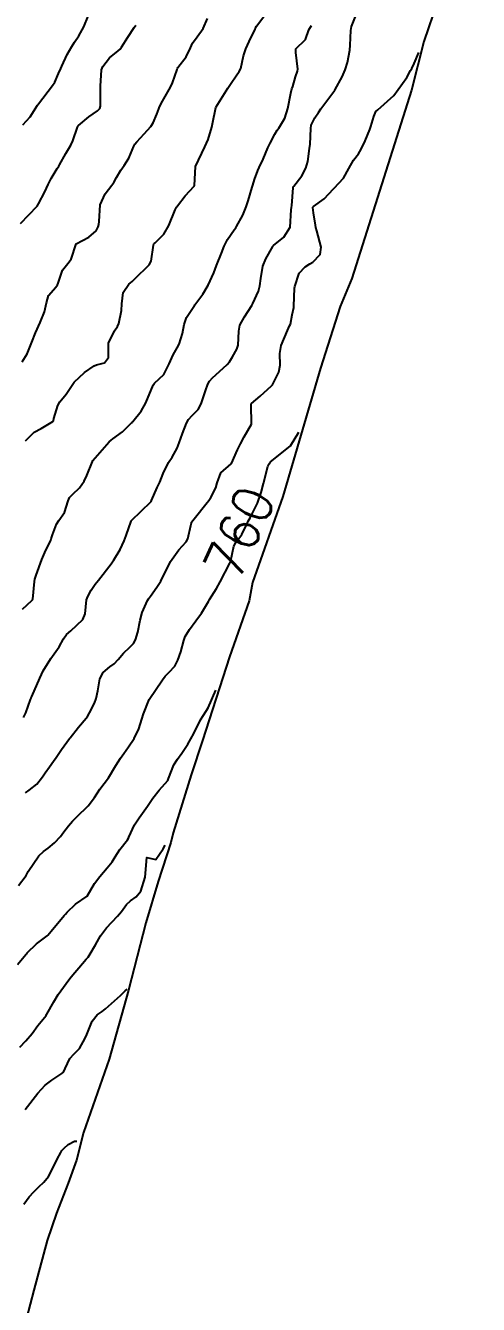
# Model space of a CAD drawing. Header units: metres. Extents: x 318500 to 325275, y 7408834 to 7428799.
# Drawn here: x 321894.4 to 321940.2, y 7416047.2 to 7416176.7 of the extents above; entities that cross this region are included whole.
import ezdxf
from ezdxf.enums import TextEntityAlignment as Align

# ---------------------------------------------------------------- set-up
doc = ezdxf.new("R2010")
doc.units = ezdxf.units.M
doc.header["$MEASUREMENT"] = 0
for name, color, linetype in [('Area', 45, 'Continuous'), ('Cotas', 45, 'Continuous'), ('Curvas de Nivel 1m', 11, 'Continuous'), ('Curvas de Nivel 5m', 15, 'Continuous')]:
    doc.layers.add(name, color=color, linetype=linetype)
doc.styles.add('Style-STANDARD', font='STANDARD.shx')

msp = doc.modelspace()

# ---------------------------------------------------------------- linework, layer by layer
at = {"layer": 'Area'}
msp.add_lwpolyline([(321940.25, 7416191.35), (321934.7, 7416175.12), (321933.48, 7416170.19), (321927.43, 7416151.11), (321926.24, 7416148.28), (321924.26, 7416142.02), (321920.43, 7416129.04), (321917.36, 7416120.33), (321917.03, 7416118.46), (321915.03, 7416112.81), (321912.3, 7416104.34), (321911.13, 7416100.87), (321909.31, 7416095), (321909.08, 7416094), (321907.81, 7416090.04), (321906.55, 7416085.87), (321904.78, 7416079.05), (321902.82, 7416072.08), (321900.23, 7416064.63), (321899.52, 7416061.84), (321898.68, 7416059.5), (321897.49, 7416056.47), (321896.54, 7416053.71), (321895.2, 7416048.69), (321894.45, 7416045.84)], dxfattribs=at)
at = {"layer": 'Curvas de Nivel 1m', "flags": 128}
for points, elevation in [([(321893.86, 7416156.68), (321895.53, 7416158.44), (321895.68, 7416158.66), (321896.31, 7416159.89), (321896.65, 7416160.64), (321896.97, 7416161.24), (321897.58, 7416162.26), (321897.72, 7416162.5), (321897.79, 7416162.63), (321898.45, 7416163.78), (321898.94, 7416164.62), (321899.16, 7416165.07), (321899.64, 7416166.43), (321899.69, 7416166.56), (321899.73, 7416166.61), (321900.77, 7416167.48), (321901.66, 7416168.1), (321901.9, 7416168.34), (321901.96, 7416168.58), (321901.95, 7416168.86), (321901.95, 7416170.58), (321902.06, 7416172.23), (321902.18, 7416172.57), (321902.85, 7416173.45), (321903.74, 7416174.18), (321903.95, 7416174.35), (321904.09, 7416174.55), (321904.74, 7416175.56), (321905.36, 7416176.53), (321905.52, 7416176.78)], 754), ([(321894.04, 7416117.62), (321895, 7416118.52), (321895.07, 7416118.59), (321895.09, 7416118.66), (321895.25, 7416120.43), (321895.3, 7416120.66), (321895.44, 7416121.06), (321896, 7416122.65), (321896.32, 7416123.38), (321896.92, 7416124.63), (321896.97, 7416124.75), (321897.09, 7416125.15), (321897.49, 7416126.24), (321897.74, 7416126.62), (321898.3, 7416127.43), (321898.69, 7416128.61), (321898.82, 7416128.93), (321899.14, 7416129.28), (321899.83, 7416129.92), (321900.3, 7416130.59), (321900.58, 7416131.18), (321901.14, 7416132.58), (321901.19, 7416132.67), (321902.84, 7416134.56), (321903.03, 7416134.74), (321903.21, 7416134.88), (321904.17, 7416135.6), (321905.14, 7416136.53), (321905.19, 7416136.58), (321905.24, 7416136.62), (321906.09, 7416137.68), (321906.54, 7416138.51), (321907.29, 7416140.32), (321907.43, 7416140.5), (321908.38, 7416141.41), (321908.92, 7416142.48), (321909.03, 7416142.77), (321909.33, 7416143.38), (321909.72, 7416144.09), (321909.91, 7416144.46), (321910.26, 7416145.56), (321910.44, 7416146.46), (321910.68, 7416147.16), (321911.4, 7416148.27), (321911.47, 7416148.38), (321911.52, 7416148.45), (321912.33, 7416149.53), (321912.88, 7416150.43), (321913.44, 7416151.69), (321913.72, 7416152.42), (321914.2, 7416153.67), (321914.49, 7416154.4), (321914.83, 7416155.06), (321915.5, 7416156.05), (321915.65, 7416156.24), (321915.75, 7416156.39), (321916.37, 7416157.54), (321916.72, 7416158.38), (321916.93, 7416158.99), (321917.33, 7416160.37), (321917.39, 7416160.55), (321917.57, 7416161.14), (321917.89, 7416162.06), (321918.04, 7416162.36), (321918.43, 7416163.19), (321918.9, 7416164.35), (321919.14, 7416164.82), (321919.63, 7416165.72), (321919.86, 7416166.12), (321920.01, 7416166.33), (321920.63, 7416167.35), (321920.94, 7416168.32), (321921.25, 7416169.88), (321921.35, 7416170.32), (321921.44, 7416170.57), (321921.71, 7416171.52), (321921.9, 7416172.12), (321921.94, 7416172.31), (321921.75, 7416173.99), (321921.73, 7416174.31), (321921.75, 7416174.37), (321922.73, 7416175.33), (321923.06, 7416176.3), (321923.34, 7416176.73)], 757), ([(321894.08, 7416166.68), (321894.83, 7416167.49), (321895.57, 7416168.66), (321895.67, 7416168.81), (321897.09, 7416170.64), (321897.32, 7416171.01), (321897.71, 7416171.86), (321897.95, 7416172.39), (321898.04, 7416172.63), (321898.56, 7416173.8), (321899.04, 7416174.62), (321899.33, 7416175.04), (321899.76, 7416175.67), (321900.26, 7416176.6), (321900.7, 7416177.69)], 753), ([(321894.16, 7416106.67), (321894.39, 7416107.12), (321894.87, 7416108.49), (321894.92, 7416108.61), (321894.94, 7416108.66), (321894.99, 7416108.78), (321895.8, 7416110.65), (321896.16, 7416111.39), (321896.92, 7416112.63), (321897.75, 7416113.81), (321898.2, 7416114.62), (321898.51, 7416115.06), (321898.96, 7416115.44), (321900.15, 7416116.59), (321900.41, 7416117.16), (321900.55, 7416118.59), (321900.66, 7416118.93), (321901.01, 7416119.57), (321901.43, 7416120.17), (321901.74, 7416120.57), (321903.05, 7416122.23), (321903.18, 7416122.42), (321903.26, 7416122.55), (321903.93, 7416123.68), (321904.34, 7416124.54), (321904.54, 7416125.09), (321905.05, 7416126.53), (321905.07, 7416126.57), (321905.11, 7416126.61), (321907.04, 7416128.5), (321907.08, 7416128.55), (321907.13, 7416128.65), (321907.71, 7416129.94), (321907.95, 7416130.49), (321908.29, 7416131.37), (321908.83, 7416132.48), (321909.2, 7416133.02), (321909.73, 7416133.94), (321909.92, 7416134.46), (321910.25, 7416135.43), (321910.66, 7416136.46), (321910.86, 7416136.84), (321911.25, 7416137.25), (321911.85, 7416137.85), (321912.16, 7416138.44), (321912.61, 7416139.75), (321912.84, 7416140.43), (321912.99, 7416140.73), (321913.3, 7416141.07), (321914.01, 7416141.71), (321914.78, 7416142.4), (321915.03, 7416142.69), (321915.33, 7416143.17), (321915.77, 7416143.96), (321915.89, 7416144.38), (321915.96, 7416145.79), (321916.08, 7416146.38), (321916.53, 7416147.24), (321917.29, 7416148.37), (321917.33, 7416148.44), (321917.4, 7416148.57), (321917.96, 7416149.83), (321918.1, 7416150.36), (321918.21, 7416151.13), (321918.41, 7416152.36), (321918.71, 7416153.1), (321919.4, 7416154.34), (321919.43, 7416154.39), (321919.48, 7416154.44), (321920.53, 7416155.29), (321921.17, 7416156.32), (321921.29, 7416158.07), (321921.31, 7416158.31), (321921.33, 7416158.51), (321921.46, 7416160.31), (321921.49, 7416160.38), (321921.56, 7416160.47), (321922.36, 7416161.52), (321922.77, 7416162.3), (321922.95, 7416162.95), (321923.14, 7416164.29), (321923.19, 7416164.72), (321923.26, 7416166.29), (321923.31, 7416166.63), (321923.66, 7416167.37), (321924.04, 7416167.91), (321924.29, 7416168.28), (321925.69, 7416170.19), (321925.74, 7416170.26), (321926.44, 7416171.52), (321926.76, 7416172.24), (321926.98, 7416172.99), (321927.22, 7416174.25), (321927.26, 7416174.74), (321927.32, 7416176.24), (321927.4, 7416176.62), (321927.79, 7416177.63)], 758), ([(321894.36, 7416134.67), (321895.22, 7416135.56), (321895.94, 7416135.94), (321897.13, 7416136.63), (321897.18, 7416136.69), (321897.24, 7416136.94), (321897.63, 7416138.26), (321897.85, 7416138.62), (321898.49, 7416139.41), (321899.29, 7416140.61), (321900.32, 7416141.58), (321901.32, 7416142.27), (321901.54, 7416142.36), (321902.36, 7416142.56), (321902.77, 7416143.11), (321902.78, 7416144.56), (321903.36, 7416145.83), (321903.67, 7416146.24), (321903.8, 7416146.55), (321904.07, 7416147.86), (321904.11, 7416148.54), (321904.25, 7416149.71), (321904.81, 7416150.54), (321905.15, 7416150.82), (321905.44, 7416151.08), (321906.89, 7416152.51), (321907.08, 7416152.88), (321907.32, 7416154.5), (321907.37, 7416154.61), (321907.48, 7416154.72), (321908.38, 7416155.6), (321908.89, 7416156.48), (321909.53, 7416158.06), (321909.66, 7416158.34), (321909.74, 7416158.47), (321910.52, 7416159.49), (321911.44, 7416160.45), (321911.48, 7416160.53), (321911.59, 7416162.45), (321912.52, 7416164.44), (321912.86, 7416165.2), (321913.24, 7416166.43), (321913.31, 7416166.76), (321913.64, 7416168.42), (321913.67, 7416168.51), (321914.85, 7416170.4), (321915.19, 7416170.9), (321915.71, 7416171.63), (321916.02, 7416172.08), (321916.18, 7416172.39), (321916.46, 7416173.66), (321916.68, 7416174.38), (321917.02, 7416175.11), (321917.62, 7416176.37), (321917.67, 7416176.48), (321917.77, 7416176.65), (321918.5, 7416177.64)], 756), ([(321894.35, 7416099.05), (321894.74, 7416099.31), (321895.49, 7416099.91), (321896.07, 7416100.64), (321896.34, 7416101.06), (321896.78, 7416101.68), (321897.18, 7416102.23), (321897.45, 7416102.62), (321898.01, 7416103.41), (321898.81, 7416104.52), (321898.88, 7416104.61), (321899.73, 7416105.69), (321900.49, 7416106.59), (321900.64, 7416106.78), (321900.85, 7416107.12), (321901.34, 7416108.1), (321901.51, 7416108.57), (321901.67, 7416109.36), (321901.88, 7416110.57), (321902.23, 7416111.23), (321902.91, 7416111.79), (321903.35, 7416112.11), (321903.74, 7416112.54), (321904.3, 7416113.17), (321904.94, 7416113.77), (321905.29, 7416114.17), (321905.49, 7416114.52), (321905.74, 7416115.3), (321905.97, 7416116.51), (321906.18, 7416117.31), (321906.71, 7416118.5), (321906.82, 7416118.68), (321907.01, 7416118.95), (321907.65, 7416119.86), (321908.08, 7416120.48), (321909.05, 7416122.47), (321909.89, 7416123.64), (321910.62, 7416124.45), (321910.79, 7416124.75), (321911.1, 7416126.11), (321911.17, 7416126.39), (321911.19, 7416126.45), (321911.45, 7416126.78), (321912.75, 7416128.43), (321912.93, 7416128.63), (321913.14, 7416128.94), (321913.63, 7416129.93), (321913.77, 7416130.41), (321914.15, 7416131.43), (321915.19, 7416132.34), (321915.21, 7416132.36), (321915.23, 7416132.39), (321915.84, 7416133.75), (321916.14, 7416134.38), (321916.51, 7416135.09), (321917.24, 7416136.37), (321917.22, 7416138.37), (321917.23, 7416138.41), (321917.27, 7416138.46), (321918.14, 7416139.21), (321919.29, 7416140.24), (321919.38, 7416140.34), (321920.02, 7416141.62), (321920.16, 7416142.33), (321920.14, 7416143.52), (321920.26, 7416144.33), (321920.89, 7416145.84), (321921.12, 7416146.31), (321921.19, 7416146.5), (321921.39, 7416147.42), (321921.54, 7416148.17), (321921.55, 7416148.31), (321921.62, 7416150.12), (321921.64, 7416150.31), (321922.1, 7416151.65), (321922.69, 7416152.3), (321923.16, 7416152.59), (321923.46, 7416152.78), (321924.2, 7416153.55), (321924.32, 7416154.28), (321923.86, 7416155.93), (321923.78, 7416156.29), (321923.74, 7416156.52), (321923.52, 7416157.75), (321923.47, 7416158.29), (321923.48, 7416158.34), (321923.53, 7416158.39), (321924.63, 7416159.19), (321925.56, 7416160.18), (321925.59, 7416160.23), (321925.64, 7416160.26), (321926.56, 7416161.26), (321927.12, 7416162.24), (321927.6, 7416163.09), (321928.08, 7416163.75), (321928.37, 7416164.22), (321928.77, 7416165.07), (321929.26, 7416166.21), (321929.36, 7416166.5), (321929.66, 7416167.51), (321929.86, 7416168.01), (321930.06, 7416168.2), (321931.68, 7416169.66), (321933, 7416171.45), (321933.38, 7416172.16), (321933.5, 7416172.39), (321933.73, 7416172.89), (321934.21, 7416174)], 759), ([(321893.54, 7416081.64), (321894.38, 7416082.66), (321894.44, 7416082.74), (321894.52, 7416082.84), (321895.46, 7416083.73), (321896.55, 7416084.55), (321896.59, 7416084.59), (321896.62, 7416084.63), (321896.95, 7416085.02), (321898.28, 7416086.6), (321898.42, 7416086.76), (321898.58, 7416086.94), (321899.41, 7416087.77), (321900.6, 7416088.58), (321901.34, 7416089.85), (321901.88, 7416090.56), (321902.64, 7416091.44), (321903.13, 7416092.06), (321903.44, 7416092.54), (321903.9, 7416093.3), (321904.68, 7416094.26), (321904.78, 7416094.43), (321904.83, 7416094.53), (321905.41, 7416095.81), (321905.86, 7416096.51), (321906.72, 7416097.69), (321907.26, 7416098.49), (321907.9, 7416099.32), (321908.76, 7416100.3), (321908.84, 7416100.47), (321909.38, 7416101.87), (321909.74, 7416102.46), (321910.19, 7416103.06), (321910.81, 7416103.97), (321911.41, 7416105.04), (321912.08, 7416106.43), (321912.38, 7416106.89), (321912.86, 7416107.65), (321913.64, 7416109.43)], 761), ([(321893.77, 7416073.29), (321894.4, 7416073.91), (321895.02, 7416074.65), (321895.6, 7416075.46), (321896.44, 7416076.5), (321896.49, 7416076.58), (321896.52, 7416076.63), (321897.21, 7416077.87), (321897.67, 7416078.61), (321898.48, 7416079.73), (321898.86, 7416080.22), (321899.16, 7416080.59), (321899.76, 7416081.33), (321900.51, 7416082.19), (321900.69, 7416082.4), (321900.82, 7416082.58), (321901.45, 7416083.65), (321901.97, 7416084.56), (321902.56, 7416085.35), (321903.67, 7416086.53), (321904.07, 7416087.03), (321904.59, 7416087.72), (321905.01, 7416088.1), (321905.58, 7416088.51), (321906.04, 7416089.07), (321906.49, 7416090.5), (321906.65, 7416092.5), (321907.55, 7416092.28), (321908.29, 7416093.35), (321908.49, 7416093.75)], 762), ([(321894.31, 7416066.98), (321895.59, 7416068.64), (321896.34, 7416069.44), (321897.02, 7416069.95), (321898.05, 7416070.6), (321898.2, 7416070.76), (321898.37, 7416071.13), (321898.85, 7416072.12), (321899.29, 7416072.59), (321899.82, 7416073.16), (321900.41, 7416074.19), (321900.57, 7416074.58), (321901.1, 7416075.9), (321901.63, 7416076.56), (321902.11, 7416076.89), (321902.45, 7416077.16), (321903.97, 7416078.53), (321904.47, 7416078.97), (321904.64, 7416079.15)], 763), ([(321894.18, 7416057.4), (321894.71, 7416058.13), (321895.2, 7416058.65), (321895.71, 7416059.14), (321896.21, 7416059.62), (321896.67, 7416060.18), (321896.91, 7416060.62), (321897.58, 7416061.94), (321897.92, 7416062.61), (321898.04, 7416062.81), (321898.26, 7416063.06), (321898.67, 7416063.42), (321899.33, 7416063.78), (321899.56, 7416063.75)], 764)]:
    msp.add_lwpolyline(points, dxfattribs=dict(at, elevation=elevation))
at = {"layer": 'Curvas de Nivel 5m', "flags": 128}
for points, elevation in [([(321894.01, 7416142.68), (321894.52, 7416143.49), (321895, 7416144.67), (321895.36, 7416145.61), (321895.83, 7416146.65), (321896.29, 7416147.75), (321896.47, 7416148.64), (321896.67, 7416149.38), (321897.42, 7416150.25), (321897.59, 7416150.47), (321897.65, 7416150.63), (321898.1, 7416151.97), (321898.64, 7416152.62), (321898.99, 7416153.08), (321899.48, 7416154.61), (321900.78, 7416155.3), (321901.5, 7416155.95), (321901.73, 7416156.35), (321901.79, 7416156.58), (321901.81, 7416156.87), (321901.91, 7416158.57), (321902.44, 7416159.68), (321903.11, 7416160.56), (321903.29, 7416160.83), (321903.57, 7416161.33), (321904.03, 7416162.1), (321904.35, 7416162.54), (321904.83, 7416163.31), (321905.32, 7416164.53), (321905.43, 7416164.72), (321905.62, 7416164.94), (321906.38, 7416165.77), (321907.07, 7416166.51), (321907.29, 7416166.86), (321907.66, 7416167.76), (321907.85, 7416168.31), (321907.94, 7416168.5), (321908.25, 7416169.07), (321909.04, 7416170.48), (321909.24, 7416170.93), (321909.72, 7416172.29), (321909.77, 7416172.42), (321909.79, 7416172.47), (321910.64, 7416173.55), (321911.07, 7416174.46), (321911.28, 7416174.93), (321911.76, 7416175.57), (321912.37, 7416176.44), (321912.78, 7416177.44)], 755), ([(321893.64, 7416089.64), (321894.42, 7416090.66), (321894.5, 7416090.8), (321894.63, 7416091.07), (321895.69, 7416092.64), (321896.19, 7416093.11), (321896.66, 7416093.44), (321897.31, 7416093.98), (321897.89, 7416094.62), (321898.23, 7416095.07), (321898.7, 7416095.69), (321899.12, 7416096.18), (321899.55, 7416096.6), (321900.72, 7416097.73), (321901.35, 7416098.57), (321901.89, 7416099.42), (321902.76, 7416100.55), (321903.52, 7416101.8), (321903.98, 7416102.54), (321904.31, 7416103.02), (321904.8, 7416103.69), (321905.36, 7416104.52), (321905.84, 7416105.5), (321906.15, 7416106.51), (321906.31, 7416107.05), (321906.87, 7416108.5), (321908.25, 7416110.48), (321908.52, 7416110.85), (321908.9, 7416111.24), (321909.5, 7416111.87), (321909.8, 7416112.46), (321910.09, 7416113.3), (321910.4, 7416114.46), (321910.54, 7416114.87), (321910.96, 7416115.58), (321911.61, 7416116.44), (321912.19, 7416117.23), (321912.9, 7416118.42), (321912.93, 7416118.49), (321913, 7416118.6), (321913.72, 7416119.71), (321914.09, 7416120.4), (321915.05, 7416122.28), (321915.09, 7416122.35), (321915.11, 7416122.39), (321915.46, 7416124), (321915.68, 7416124.38), (321916.28, 7416125.19), (321916.85, 7416126.37), (321916.93, 7416126.55), (321917.12, 7416126.88), (321917.87, 7416128.36), (321918.22, 7416129.43), (321918.47, 7416130.35), (321918.92, 7416132.08), (321919.03, 7416132.34), (321919.19, 7416132.55), (321920.33, 7416133.45), (321921.21, 7416134.18), (321922.05, 7416135.57)], 760)]:
    msp.add_lwpolyline(points, dxfattribs=dict(at, elevation=elevation))

# ---------------------------------------------------------------- texts
at = {"layer": 'Cotas', "style": 'Style-STANDARD'}
msp.add_text('760', height=4, rotation=65.6601, dxfattribs=at).set_placement((321916.03, 7416125.41, 760), align=Align.MIDDLE_CENTER)

doc.saveas('drawing.dxf')
